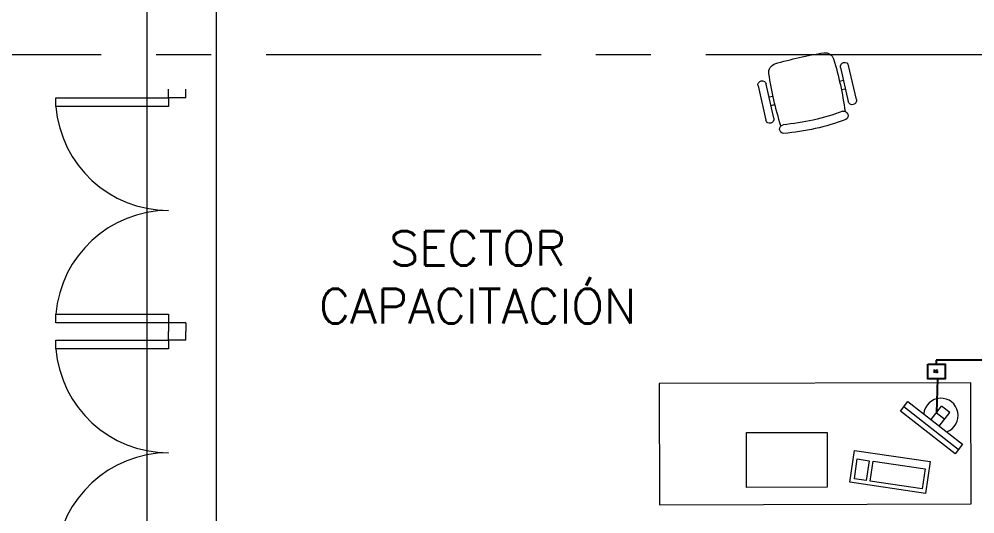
# Model space of a CAD drawing. Extents: x 952 to 1351, y -109 to 188.
# Drawn here: x 1233.07 to 1238.59, y 119.49 to 122.35 of the extents above; entities that cross this region are included whole.
import ezdxf

# ---------------------------------------------------------------- set-up
doc = ezdxf.new("R2010")
doc.units = 0
doc.header["$LTSCALE"] = 0.5
doc.linetypes.add('CENTER', pattern=[50.8, 31.75, -6.35, 6.35, -6.35])
doc.layers.get('0').update_dxf_attribs({"linetype": 'CONTINUOUS'})
doc.layers.add('Cableado', color=100, linetype='CONTINUOUS')
for name, color, linetype, lineweight in [('Carpintería', 55, 'CONTINUOUS', 20), ('Detalles 01', 8, 'CONTINUOUS', 9), ('Equipamiento movil', 33, 'CONTINUOUS', 9), ('Punta 02', 11, 'CONTINUOUS', 20), ('Tratamiento pisos', 251, 'CONTINUOUS', 9)]:
    doc.layers.add(name, color=color, linetype=linetype, lineweight=lineweight)
doc.styles.add('Texto 2 mm', font='simplex.shx', dxfattribs={"height": 0.2})
doc.styles.add('Texto 5 mm', font='simplex.shx', dxfattribs={"height": 0.5})

# ---------------------------------------------------------------- blocks, each defined once
blk = doc.blocks.new('Silla 1')
at = {"layer": 'Equipamiento movil'}
for p, q in [((-0.1131, 0.2664), (0.0295, 0.409)), ((0.0638, 0.3747), (-0.0788, 0.2321)), ((-0.0254, 0.2855), (-0.0091, 0.2693)), ((0.0104, 0.3213), (0.0268, 0.3048)), ((0.2321, -0.0788), (0.3747, 0.0638)), ((0.409, 0.0295), (0.2664, -0.1131)), ((0.3048, 0.0268), (0.3213, 0.0104)), ((0.2693, -0.0091), (0.2855, -0.0254))]:
    blk.add_line(p, q, dxfattribs=at)
for centre, radius, start, end in [((1.4058, -1.1273), 1.9881, 130.2245, 139.1817), ((0.0467, 0.3919), 0.0242, 315, 135), ((0.1468, 0.3964), 0.0255, 61.3631, 224.3749), ((-0.6508, -0.6508), 1.3416, 37.131, 52.869), ((-0.654, -0.654), 1.2956, 37.1584, 52.8416), ((-0.0959, 0.2492), 0.0242, 135, 315), ((-0.0605, 0.1393), 0.0505, 139.1817, 220.8183), ((-1.1273, 1.4058), 1.9881, 310.8183, 319.7755), ((0.3964, 0.1468), 0.0255, 225.6251, 28.6369), ((1.4058, 1.4058), 1.9881, 220.8183, 229.1817), ((0.3919, 0.0467), 0.0242, 315, 135), ((0.1393, -0.0605), 0.0505, 229.1817, 310.8183), ((0.2492, -0.0959), 0.0242, 135, 315)]:
    blk.add_arc(centre, radius, start, end, dxfattribs=at)
blk = doc.blocks.new('RECTANG')
for p, q in [((1, 1), (0, 1)), ((0, 1), (0, 0)), ((1, 0), (1, 1)), ((0, 0), (1, 0))]:
    blk.add_line(p, q)
blk = doc.blocks.new('KEYBOARD', base_point=(60, 294))
for p, xscale, yscale, zscale in [((60, 294), 19, 8, 19), ((61, 295), 13, 5, 13), ((75, 295), 3, 5, 3)]:
    blk.add_blockref('RECTANG', p, dxfattribs=dict(xscale=xscale, yscale=yscale, zscale=zscale))

msp = doc.modelspace()

# ---------------------------------------------------------------- linework, layer by layer
at = {"layer": 'Cableado'}
for p, q in [((1239.4124, 120.3813), (1238.3711, 120.3813)), ((1238.3711, 120.3813), (1238.3711, 120.3591)), ((1238.3781, 120.2745), (1238.3731, 120.078))]:
    msp.add_line(p, q, dxfattribs=at)
msp.add_lwpolyline([(1238.3233, 120.3591), (1238.4228, 120.3591), (1238.4228, 120.2745), (1238.3233, 120.2745)], close=True, dxfattribs=at)
at = {"layer": 'Carpintería'}
for p, q in [((1233.9374, 121.8972), (1233.9374, 121.9472)), ((1234.0374, 121.8972), (1234.0374, 121.9472)), ((1233.2874, 121.8472), (1233.2874, 121.8972)), ((1233.2874, 121.8972), (1233.9374, 121.8972)), ((1234.0374, 121.8972), (1233.9374, 121.8972)), ((1233.9374, 121.8972), (1233.9374, 121.8472)), ((1233.9374, 121.8472), (1233.2874, 121.8472)), ((1233.2874, 120.5972), (1233.2874, 120.6472)), ((1233.2874, 120.6472), (1233.9374, 120.6472)), ((1233.9374, 120.6472), (1233.9374, 120.5972)), ((1233.9374, 120.5972), (1233.2874, 120.5972)), ((1234.0374, 120.5972), (1233.9374, 120.5972)), ((1233.9374, 120.5972), (1233.9374, 120.5472)), ((1234.0374, 120.5972), (1234.0374, 120.5472)), ((1233.9374, 120.4972), (1233.9374, 120.5472)), ((1234.0374, 120.4972), (1234.0374, 120.5472)), ((1233.2874, 120.4472), (1233.2874, 120.4972)), ((1233.2874, 120.4972), (1233.9374, 120.4972)), ((1234.0374, 120.4972), (1233.9374, 120.4972)), ((1233.9374, 120.4972), (1233.9374, 120.4472)), ((1233.9374, 120.4472), (1233.2874, 120.4472))]:
    msp.add_line(p, q, dxfattribs=at)
at = {"layer": 'Detalles 01', "linetype": 'CENTER', "ltscale": 0.1}
for p, q in [((1226.8816, 122.1472), (1237.1158, 122.1472)), ((1237.1158, 122.1472), (1246.3904, 122.1472))]:
    msp.add_line(p, q, dxfattribs=at)
at = {"layer": 'Detalles 01'}
for centre, start, end in [((1233.9389, 121.901), 184.7184, 269.8628), ((1233.9389, 120.5935), 90.1372, 175.2816), ((1233.9389, 120.501), 184.7184, 269.8628), ((1233.9389, 119.1935), 90.1372, 175.2816)]:
    msp.add_arc(centre, 0.6538, start, end, dxfattribs=at)
at = {"layer": 'Equipamiento movil'}
for p, q in [((1238.5706, 120.2518), (1236.7706, 120.2468)), ((1236.7706, 120.2468), (1236.7725, 119.5468)), ((1238.5725, 119.5518), (1238.5706, 120.2518)), ((1238.1653, 120.0882), (1238.2084, 120.1434)), ((1238.2084, 120.1434), (1238.5234, 119.8969)), ((1238.4803, 119.8418), (1238.1653, 120.0882)), ((1238.4988, 119.8654), (1238.1837, 120.1118)), ((1238.3423, 120.0386), (1238.4028, 120.1159)), ((1238.3731, 120.078), (1238.4204, 120.041)), ((1238.3895, 120.0016), (1238.45, 120.079)), ((1238.45, 120.079), (1238.4028, 120.1159)), ((1237.2759, 119.9636), (1237.7417, 119.9649)), ((1237.2768, 119.6473), (1237.2759, 119.9636)), ((1237.7417, 119.9649), (1237.7426, 119.6486)), ((1238.5234, 119.8969), (1238.4803, 119.8418)), ((1237.7426, 119.6486), (1237.2768, 119.6473)), ((1236.7725, 119.5468), (1238.5725, 119.5518))]:
    msp.add_line(p, q, dxfattribs=at)
msp.add_arc((1238.3987, 120.062), 0.1, 289.8511, 174.0791, dxfattribs=at)
at = {"layer": 'Tratamiento pisos'}
for p, q in [((1233.8124, 125.1472), (1233.8124, 119.1472)), ((1234.2124, 125.1472), (1234.2124, 119.1472))]:
    msp.add_line(p, q, dxfattribs=at)

# ---------------------------------------------------------------- block references
at = {"layer": 'Equipamiento movil', "xscale": -1, "rotation": 147.7055914529652}
msp.add_blockref('Silla 1', (1237.5803, 122.1307), dxfattribs=at)
at = {"layer": 'Equipamiento movil', "xscale": -0.02326153846132684, "yscale": 0.02326153846151868, "zscale": 0.02326153846153847, "rotation": 351.581457680191}
msp.add_blockref('KEYBOARD', (1238.3095, 119.6121), dxfattribs=at)

# ---------------------------------------------------------------- texts
at = {"layer": 'Cableado', "insert": (1238.3546, 120.3255), "char_height": 0.01595, "attachment_point": 1, "style": 'Texto 5 mm'}
msp.add_mtext_dynamic_manual_height_columns('RS', width=19.34546, gutter_width=2.5, heights=[0], dxfattribs=at)
at = {"layer": 'Punta 02', "insert": (1235.7239, 121.1281), "char_height": 0.2, "width": 2.289548, "attachment_point": 2, "style": 'Texto 2 mm'}
msp.add_mtext('SECTOR CAPACITACIÓN', dxfattribs=at)

doc.saveas('drawing.dxf')
